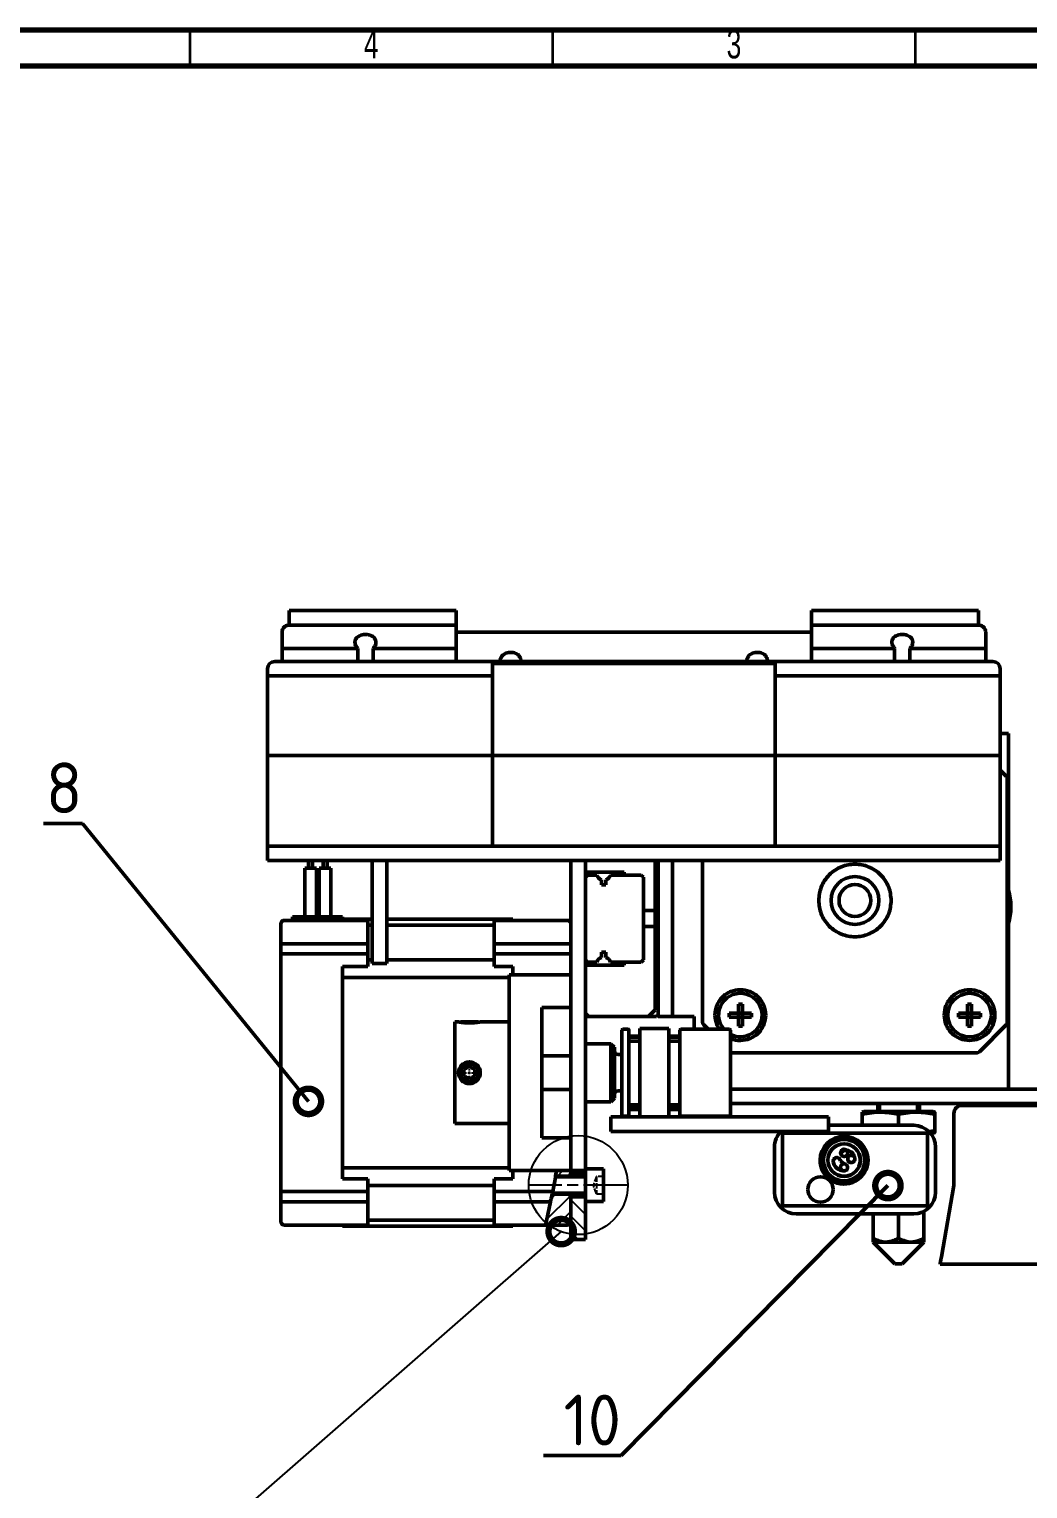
# Model space of a CAD drawing. Header units: millimetres. Extents: x -1615 to 4166, y 5 to 3174.
# Drawn here: x 3132.7 to 3270.4, y 1943 to 2144.2 of the extents above; entities that cross this region are included whole.
import ezdxf
from ezdxf import colors
from ezdxf.entities.mleader import LeaderData, LeaderLine
from ezdxf.math import Vec2, Vec3

# ---------------------------------------------------------------- set-up
doc = ezdxf.new("R2010")
doc.units = ezdxf.units.MM
doc.header["$LTSCALE"] = 0.25
for name, pattern in [('ACAD_ISO02W100', [15, 12, -3]), ('ACAD_ISO08W100', [36, 24, -3, 6, -3]), ('AM_ISO08W050', [18, 12, -1.5, 3, -1.5]), ('CENTER2', [1.125, 0.75, -0.125, 0.125, -0.125])]:
    doc.linetypes.add(name, pattern=pattern)
doc.layers.get('0').update_dxf_attribs({"lineweight": 50})
for name, color, linetype, lineweight in [('AM_7', 4, 'AM_ISO08W050', 25), ('duong tam', 2, 'ACAD_ISO08W100', 25), ('Hatch', 5, 'Continuous', 25), ('Net dam', 7, 'Continuous', 50), ('net manh', 3, 'Continuous', 25), ('netdut', 6, 'ACAD_ISO02W100', 25)]:
    doc.layers.add(name, color=color, linetype=linetype, lineweight=lineweight)
doc.styles.add('SLDTEXTSTYLE0', font='TXT', dxfattribs={"width": 0.686449})
doc.styles.add('tieng viet', font='')
doc.styles.get('tieng viet').set_extended_font_data('TCVN 7284')
pattern_1 = [(135, (5e-13, 40.0215), (-1.122532, -1.122532), [])]
pattern_2 = [(45, (5e-13, 40.0215), (-1.122532, 1.122532), [])]

# ---------------------------------------------------------------- blocks, each defined once
blk = doc.blocks.new('_DotSmall')
at = {"color": 0, "linetype": 'ByBlock', "const_width": 0.5}
blk.add_lwpolyline([(-0.0625, 0, 1), (0.0625, 0, 1)], format="xyb", close=True, dxfattribs=at)
blk = doc.blocks.new('*U1265')
at = {"layer": 'AM_7', "color": 0, "linetype": 'CENTER2', "transparency": 16777216}
for p, q in [((-1.62, 0), (-0.3, 0)), ((0, 0.3), (0, 1.62)), ((0.3, 0), (1.62, 0)), ((0, -1.62), (0, -0.3))]:
    blk.add_line(p, q, dxfattribs=at)
at = {"layer": 'AM_7', "color": 0, "linetype": 'Continuous', "transparency": 16777216}
for p, q in [((-0.15, 0), (0.15, 0)), ((0, -0.15), (0, 0.15))]:
    blk.add_line(p, q, dxfattribs=at)

msp = doc.modelspace()

# ---------------------------------------------------------------- hatches: boundary and pattern name
at = {"layer": 'Hatch'}
h = msp.add_hatch(dxfattribs=at)
h.set_pattern_fill('ANSI31', color=256, scale=0.5)
h.set_pattern_definition(pattern_2)
edge = h.paths.add_edge_path()
edge.add_line((3207.404, 1986.833), (3205.407, 1986.833))
edge.add_spline(control_points=[(3205.407, 1986.833), (3205.367, 1986.583), (3205.327, 1986.333), (3205.286, 1986.083)], knot_values=[0.7393798, 0.7393798, 0.7393798, 0.7393798, 1, 1, 1, 1], degree=3, periodic=0)
edge.add_line((3205.286, 1986.083), (3207.104, 1986.083))
edge.add_line((3207.104, 1986.083), (3207.404, 1986.383))
edge.add_line((3207.404, 1986.383), (3207.404, 1986.833))
h = msp.add_hatch(dxfattribs=at)
h.set_pattern_fill('ANSI31', color=256, scale=0.5, angle=90)
h.set_pattern_definition(pattern_1)
h.paths.add_polyline_path([(3209.404, 1986.833), (3207.404, 1986.833), (3207.404, 1986.433), (3209.404, 1986.433)])
h = msp.add_hatch(dxfattribs=at)
h.set_pattern_fill('ANSI31', color=256, scale=0.5)
h.set_pattern_definition(pattern_2)
edge = h.paths.add_edge_path()
edge.add_line((3207.404, 1983.233), (3207.404, 1983.283))
edge.add_line((3207.404, 1983.283), (3207.104, 1983.583))
edge.add_line((3207.104, 1983.583), (3204.818, 1983.583))
edge.add_spline(control_points=[(3204.905, 1983.962), (3204.853, 1983.732), (3204.748, 1983.273), (3204.634, 1982.807), (3204.582, 1982.593), (3204.571, 1982.547)], knot_values=[0, 0, 0, 0, 0.4403551, 0.880828, 1, 1, 1, 1], degree=3, periodic=0)
edge.add_line((3204.571, 1982.547), (3204.015, 1979.919))
edge.add_spline(control_points=[(3204.015, 1979.919), (3203.994, 1979.777), (3203.951, 1979.494), (3203.934, 1979.347), (3203.933, 1979.336), (3203.932, 1979.333)], knot_values=[0, 0, 0, 0, 0.4259612, 0.8519558, 1, 1, 1, 1], degree=3, periodic=0)
edge.add_line((3203.932, 1979.333), (3206.904, 1979.333))
edge.add_arc((3206.904, 1979.833), 0.5, 270, 360)
edge.add_line((3207.404, 1979.833), (3207.404, 1983.233))
h = msp.add_hatch(dxfattribs=at)
h.set_pattern_fill('ANSI31', color=256, scale=0.5, angle=90)
h.set_pattern_definition(pattern_1)
h.paths.add_polyline_path([(3209.404, 1983.233), (3207.404, 1983.233), (3207.404, 1977.333), (3209.404, 1977.333)])

# ---------------------------------------------------------------- linework, layer by layer
at = {"color": 7, "linetype": 'Continuous', "lineweight": 70}
for p, q in [((2544.415, 2144.131), (3365.415, 2144.131)), ((2549.415, 2139.131), (3360.415, 2139.131))]:
    msp.add_line(p, q, dxfattribs=at)
at = {"color": 7, "linetype": 'Continuous', "lineweight": 35}
for p, q in [((3154.915, 2139.131), (3154.915, 2144.131)), ((3204.915, 2139.131), (3204.915, 2144.131)), ((3254.915, 2139.131), (3254.915, 2144.131))]:
    msp.add_line(p, q, dxfattribs=at)
at = {"layer": 'duong tam'}
msp.add_line((3215.154, 1984.833), (3201.654, 1984.833), dxfattribs=at)
at = {"layer": 'Net dam'}
for p, q in [((3168.577, 2064.055), (3168.577, 2062.055)), ((3168.577, 2064.055), (3191.577, 2064.055)), ((3191.577, 2064.055), (3191.577, 2062.055)), ((3240.577, 2064.055), (3263.577, 2064.055)), ((3240.577, 2064.055), (3240.577, 2062.055)), ((3263.577, 2064.055), (3263.577, 2062.055)), ((3167.577, 2057.45), (3167.577, 2061.055)), ((3168.577, 2062.055), (3191.577, 2062.055)), ((3191.577, 2062.055), (3191.577, 2058.836)), ((3191.577, 2061.052), (3240.577, 2061.052)), ((3240.577, 2062.055), (3240.577, 2058.836)), ((3263.577, 2062.055), (3240.577, 2062.055)), ((3264.577, 2061.055), (3264.577, 2057.45)), ((3167.577, 2058.836), (3178.027, 2058.836)), ((3178.027, 2058.836), (3178.027, 2057.032)), ((3180.127, 2057.032), (3180.127, 2058.836)), ((3180.127, 2058.836), (3191.577, 2058.836)), ((3191.577, 2058.836), (3191.577, 2057.032)), ((3252.027, 2058.836), (3240.577, 2058.836)), ((3240.577, 2058.836), (3240.577, 2057.032)), ((3252.027, 2057.032), (3252.027, 2058.836)), ((3254.127, 2058.836), (3254.127, 2057.032)), ((3264.577, 2058.836), (3254.127, 2058.836)), ((3166.577, 2057.032), (3265.577, 2057.032)), ((3167.577, 2057.45), (3167.577, 2057.032)), ((3235.577, 2056.764), (3196.577, 2056.764)), ((3196.577, 2056.764), (3196.577, 2055.032)), ((3235.577, 2055.032), (3235.577, 2056.764)), ((3264.577, 2057.45), (3264.577, 2057.032)), ((3165.577, 2055.032), (3165.577, 2056.032)), ((3196.577, 2055.032), (3165.577, 2055.032)), ((3165.577, 2044.08), (3165.577, 2055.032)), ((3196.577, 2044.08), (3196.577, 2055.032)), ((3265.577, 2055.032), (3235.577, 2055.032)), ((3235.577, 2044.08), (3235.577, 2055.032)), ((3265.577, 2055.032), (3266.577, 2055.032)), ((3266.577, 2056.032), (3266.577, 2055.032)), ((3266.577, 2055.032), (3266.577, 2044.08)), ((3266.577, 2047.08), (3267.704, 2047.08)), ((3267.704, 2047.08), (3267.704, 2001.08)), ((3165.577, 2044.08), (3166.577, 2044.08)), ((3165.577, 2031.58), (3165.577, 2044.08)), ((3196.577, 2044.08), (3166.577, 2044.08)), ((3235.577, 2044.08), (3196.577, 2044.08)), ((3196.577, 2031.58), (3196.577, 2044.08)), ((3235.577, 2044.08), (3265.577, 2044.08)), ((3235.577, 2031.58), (3235.577, 2044.08)), ((3265.577, 2044.08), (3266.577, 2044.08)), ((3266.577, 2044.08), (3266.577, 2031.58)), ((3267.407, 2041.226), (3266.577, 2042.056)), ((3267.554, 2007.287), (3267.554, 2040.873)), ((3165.577, 2029.58), (3165.577, 2031.58)), ((3166.577, 2031.58), (3165.577, 2031.58)), ((3166.577, 2031.58), (3196.577, 2031.58)), ((3196.577, 2031.58), (3235.577, 2031.58)), ((3265.577, 2031.58), (3235.577, 2031.58)), ((3266.577, 2031.58), (3265.577, 2031.58)), ((3266.577, 2029.58), (3266.577, 2031.58)), ((3266.577, 2029.58), (3165.577, 2029.58)), ((3170.706, 2028.533), (3170.706, 2021.833)), ((3170.706, 2028.533), (3171.514, 2028.533)), ((3171.234, 2029.58), (3171.234, 2028.533)), ((3171.514, 2028.533), (3172.321, 2028.533)), ((3171.793, 2028.533), (3171.793, 2029.58)), ((3172.321, 2021.833), (3172.321, 2028.533)), ((3172.706, 2028.533), (3172.706, 2021.833)), ((3172.706, 2028.533), (3173.514, 2028.533)), ((3173.234, 2029.58), (3173.234, 2028.533)), ((3173.514, 2028.533), (3174.321, 2028.533)), ((3173.793, 2028.533), (3173.793, 2029.58)), ((3174.321, 2021.833), (3174.321, 2028.533)), ((3180.007, 2029.58), (3180.007, 2015.365)), ((3182.007, 2029.58), (3182.007, 2015.365)), ((3207.404, 1989.434), (3207.404, 2029.58)), ((3209.404, 1986.433), (3209.404, 2029.58)), ((3219.004, 2029.58), (3219.004, 2022.674)), ((3219.404, 2008.08), (3219.404, 2029.58)), ((3221.404, 2008.08), (3221.404, 2029.58)), ((3225.554, 2029.58), (3225.554, 2007.287)), ((3209.404, 2027.98), (3214.76, 2027.98)), ((3209.704, 2027.58), (3209.404, 2027.58)), ((3209.704, 2027.58), (3209.404, 2027.28)), ((3210.953, 2027.58), (3209.704, 2027.58)), ((3211.605, 2026.224), (3211.605, 2026.935)), ((3212.202, 2026.935), (3212.202, 2026.224)), ((3217.104, 2027.58), (3212.855, 2027.58)), ((3214.76, 2027.98), (3214.76, 2027.58)), ((3217.404, 2027.28), (3217.104, 2027.58)), ((3217.404, 2015.88), (3217.404, 2027.28)), ((3219.004, 2026.48), (3219.404, 2026.48)), ((3212.202, 2026.224), (3211.605, 2026.224)), ((3217.404, 2022.674), (3219.004, 2022.674)), ((3219.004, 2020.487), (3219.004, 2022.674)), ((3167.404, 2020.394), (3167.404, 2020.833)), ((3167.904, 2021.333), (3179.404, 2021.333)), ((3169.032, 2021.333), (3169.032, 2021.833)), ((3169.032, 2021.833), (3175.904, 2021.833)), ((3175.904, 2021.483), (3175.904, 2021.833)), ((3175.904, 2021.483), (3180.007, 2021.483)), ((3175.904, 2021.333), (3175.904, 2021.483)), ((3179.404, 2021.333), (3179.404, 2020.747)), ((3179.404, 2020.747), (3179.404, 2018.119)), ((3180.007, 2020.659), (3179.404, 2020.659)), ((3182.007, 2021.483), (3199.404, 2021.483)), ((3196.804, 2020.659), (3182.007, 2020.659)), ((3196.804, 2021.333), (3206.904, 2021.333)), ((3196.804, 2020.747), (3196.804, 2021.333)), ((3196.804, 2020.747), (3196.804, 2018.119)), ((3199.404, 2021.483), (3199.404, 2021.333)), ((3217.404, 2020.487), (3219.004, 2020.487)), ((3219.004, 2020.487), (3219.004, 2009.011)), ((3167.404, 2017.765), (3167.404, 2020.394)), ((3167.404, 2018.119), (3179.404, 2018.119)), ((3167.404, 2016.705), (3167.404, 2017.765)), ((3167.404, 2016.705), (3167.904, 2016.705)), ((3167.404, 1983.962), (3167.404, 2016.705)), ((3179.404, 2016.705), (3167.904, 2016.705)), ((3179.404, 2018.119), (3179.404, 2016.705)), ((3179.404, 2016.705), (3179.404, 2014.974)), ((3196.804, 2018.119), (3207.404, 2018.119)), ((3196.804, 2016.705), (3196.804, 2018.119)), ((3196.804, 2016.705), (3196.804, 2014.974)), ((3206.904, 2016.705), (3196.804, 2016.705)), ((3206.904, 2016.705), (3207.404, 2016.705)), ((3211.605, 2016.937), (3212.202, 2016.937)), ((3211.605, 2016.225), (3211.605, 2016.937)), ((3212.202, 2016.937), (3212.202, 2016.225)), ((3219.004, 2016.68), (3219.404, 2016.68)), ((3179.404, 2014.974), (3175.904, 2014.974)), ((3175.904, 2014.974), (3175.904, 2014.55)), ((3175.904, 2013.465), (3175.904, 2014.55)), ((3179.404, 2015.896), (3180.007, 2015.896)), ((3182.007, 2015.365), (3180.007, 2015.365)), ((3182.007, 2015.896), (3196.804, 2015.896)), ((3196.804, 2014.974), (3199.404, 2014.974)), ((3199.404, 2014.974), (3199.404, 2014.55)), ((3199.404, 2014.55), (3199.404, 2013.833)), ((3209.404, 2015.88), (3209.704, 2015.58)), ((3209.404, 2015.58), (3209.704, 2015.58)), ((3214.76, 2015.18), (3209.404, 2015.18)), ((3210.953, 2015.58), (3209.704, 2015.58)), ((3217.104, 2015.58), (3212.855, 2015.58)), ((3214.76, 2015.18), (3214.76, 2015.58)), ((3217.104, 2015.58), (3217.404, 2015.88)), ((3175.904, 2013.465), (3175.904, 1987.202)), ((3198.904, 2013.465), (3175.904, 2013.465)), ((3198.904, 2013.833), (3198.904, 1986.833)), ((3207.404, 2013.833), (3198.904, 2013.833)), ((3203.404, 2009.333), (3203.404, 2004.39)), ((3203.404, 2009.333), (3207.404, 2009.333)), ((3209.404, 2008.48), (3209.804, 2008.08)), ((3219.004, 2009.011), (3218.073, 2008.08)), ((3230.479, 2008.555), (3229.236, 2008.555)), ((3229.236, 2008.555), (3229.236, 2008.005)), ((3230.479, 2009.798), (3230.479, 2008.555)), ((3231.029, 2009.798), (3230.479, 2009.798)), ((3230.479, 2008.005), (3230.479, 2008.555)), ((3230.479, 2008.555), (3231.029, 2008.555)), ((3231.029, 2009.798), (3231.029, 2008.783)), ((3231.029, 2008.783), (3231.029, 2008.555)), ((3232.271, 2008.555), (3231.029, 2008.555)), ((3231.029, 2008.555), (3231.029, 2008.005)), ((3232.271, 2008.005), (3232.271, 2008.555)), ((3262.079, 2008.555), (3260.836, 2008.555)), ((3260.836, 2008.555), (3260.836, 2008.005)), ((3261.943, 2008.555), (3262.079, 2008.69)), ((3262.079, 2009.798), (3262.079, 2008.555)), ((3262.629, 2009.798), (3262.079, 2009.798)), ((3262.079, 2008.005), (3262.079, 2008.555)), ((3262.079, 2008.555), (3262.629, 2008.555)), ((3262.629, 2009.798), (3262.629, 2008.783)), ((3262.629, 2008.783), (3262.629, 2008.555)), ((3263.871, 2008.555), (3262.629, 2008.555)), ((3262.629, 2008.555), (3262.629, 2008.005)), ((3263.871, 2008.005), (3263.871, 2008.555)), ((3191.404, 2007.333), (3191.404, 1993.333)), ((3191.904, 2007.333), (3191.404, 2007.333)), ((3192.21, 2007.333), (3194.597, 2007.333)), ((3198.904, 2007.333), (3194.904, 2007.333)), ((3209.404, 2008.28), (3209.604, 2008.08)), ((3209.804, 2008.08), (3209.604, 2008.08)), ((3218.073, 2008.08), (3209.804, 2008.08)), ((3216.904, 2006.425), (3220.904, 2006.425)), ((3216.904, 1994.241), (3216.904, 2006.425)), ((3219.204, 2008.08), (3218.073, 2008.08)), ((3219.204, 2008.08), (3219.304, 2008.18)), ((3219.304, 2008.18), (3219.404, 2008.28)), ((3221.404, 2008.08), (3219.404, 2008.08)), ((3220.904, 1994.241), (3220.904, 2006.425)), ((3224.404, 2008.08), (3221.404, 2008.08)), ((3224.404, 2006.333), (3224.404, 2008.08)), ((3225.7, 2006.934), (3226.3, 2006.333)), ((3230.479, 2008.005), (3229.236, 2008.005)), ((3230.479, 2008.005), (3230.479, 2007.777)), ((3231.029, 2008.005), (3230.479, 2008.005)), ((3230.479, 2006.762), (3230.479, 2007.777)), ((3230.479, 2006.762), (3231.029, 2006.762)), ((3231.029, 2008.005), (3231.029, 2006.762)), ((3232.271, 2008.005), (3231.029, 2008.005)), ((3262.079, 2008.005), (3260.836, 2008.005)), ((3262.079, 2008.005), (3262.079, 2007.777)), ((3262.629, 2008.005), (3262.079, 2008.005)), ((3262.079, 2006.762), (3262.079, 2007.777)), ((3262.079, 2006.762), (3262.629, 2006.762)), ((3262.629, 2008.005), (3262.629, 2006.762)), ((3263.871, 2008.005), (3262.629, 2008.005)), ((3263.7, 2003.226), (3267.407, 2006.934)), ((3203.404, 2002.659), (3203.404, 2004.39)), ((3212.904, 2004.333), (3209.404, 2004.333)), ((3213.404, 2003.833), (3212.904, 2004.333)), ((3212.904, 2000.333), (3212.904, 2004.333)), ((3214.404, 1994.483), (3214.404, 2006.183)), ((3215.254, 2006.333), (3214.554, 2006.333)), ((3215.404, 2006.183), (3215.404, 1994.483)), ((3216.904, 2005.387), (3215.404, 2005.387)), ((3216.904, 2005.382), (3215.404, 2005.382)), ((3216.904, 2005.365), (3215.404, 2005.365)), ((3215.404, 2005.363), (3216.904, 2005.363)), ((3215.404, 2005.253), (3216.904, 2005.253)), ((3216.904, 2004.699), (3215.404, 2004.699)), ((3215.404, 2004.677), (3216.904, 2004.677)), ((3222.404, 2005.387), (3220.904, 2005.387)), ((3222.404, 2005.382), (3220.904, 2005.382)), ((3222.404, 2005.365), (3220.904, 2005.365)), ((3220.904, 2005.363), (3222.404, 2005.363)), ((3220.904, 2005.253), (3222.404, 2005.253)), ((3222.404, 2004.699), (3220.904, 2004.699)), ((3220.904, 2004.677), (3222.404, 2004.677)), ((3222.404, 1998.03), (3222.404, 2006.183)), ((3229.254, 2006.333), (3222.554, 2006.333)), ((3229.404, 2006.183), (3229.404, 1998.03)), ((3203.404, 2002.659), (3203.404, 1998.007)), ((3203.404, 2002.659), (3207.404, 2002.659)), ((3213.404, 2003.833), (3213.404, 2000.333)), ((3214.404, 2002.833), (3213.904, 2002.833)), ((3229.404, 2003.23), (3229.407, 2003.226)), ((3229.761, 2003.08), (3263.346, 2003.08)), ((3194.392, 2001.307), (3194.421, 2001.335)), ((3212.904, 1996.333), (3212.904, 2000.333)), ((3213.404, 2000.333), (3213.404, 1996.833)), ((3267.704, 2001.08), (3267.704, 1998.08)), ((3192.415, 1999.359), (3192.387, 1999.331)), ((3203.404, 1996.276), (3203.404, 1998.007)), ((3203.404, 1998.007), (3207.404, 1998.007)), ((3209.404, 1996.333), (3212.904, 1996.333)), ((3212.904, 1996.333), (3213.404, 1996.833)), ((3213.904, 1997.833), (3214.404, 1997.833)), ((3222.404, 1994.483), (3222.404, 1998.03)), ((3229.404, 1998.08), (3289.404, 1998.08)), ((3229.404, 1998.03), (3229.404, 1994.483)), ((3203.404, 1996.276), (3203.404, 1991.333)), ((3214.554, 1994.333), (3215.254, 1994.333)), ((3215.404, 1995.906), (3216.904, 1995.906)), ((3215.404, 1995.383), (3216.904, 1995.383)), ((3215.404, 1995.286), (3216.904, 1995.286)), ((3215.404, 1995.284), (3216.904, 1995.284)), ((3215.404, 1995.281), (3216.904, 1995.281)), ((3215.404, 1995.28), (3216.904, 1995.28)), ((3220.904, 1995.906), (3222.404, 1995.906)), ((3220.904, 1995.383), (3222.404, 1995.383)), ((3220.904, 1995.286), (3222.404, 1995.286)), ((3220.904, 1995.284), (3222.404, 1995.284)), ((3220.904, 1995.281), (3222.404, 1995.281)), ((3220.904, 1995.28), (3222.404, 1995.28)), ((3222.554, 1994.333), (3229.254, 1994.333)), ((3229.404, 1996.08), (3289.404, 1996.08)), ((3247.831, 1994.98), (3247.554, 1994.889)), ((3247.554, 1994.636), (3247.554, 1993.08)), ((3247.831, 1994.98), (3252.554, 1994.98)), ((3249.954, 1996.08), (3249.954, 1994.98)), ((3252.554, 1994.98), (3257.276, 1994.98)), ((3252.554, 1993.08), (3252.554, 1994.636)), ((3255.154, 1996.08), (3255.154, 1994.98)), ((3257.554, 1994.889), (3257.276, 1994.98)), ((3257.554, 1992.324), (3257.554, 1994.636)), ((3260.198, 1994.721), (3260.197, 1994.721)), ((3260.197, 1994.721), (3260.197, 1984.773)), ((3260.198, 1984.773), (3260.198, 1994.721)), ((3261.307, 1995.831), (3261.308, 1995.831)), ((3261.308, 1995.831), (3273.198, 1995.831)), ((3198.904, 1993.333), (3191.404, 1993.333)), ((3212.904, 1992.241), (3212.904, 1994.241)), ((3212.904, 1994.241), (3214.904, 1994.241)), ((3216.904, 1994.241), (3214.904, 1994.241)), ((3216.904, 1994.241), (3220.904, 1994.241)), ((3240.904, 1994.241), (3220.904, 1994.241)), ((3240.904, 1994.241), (3242.904, 1994.241)), ((3242.904, 1994.241), (3242.904, 1992.241)), ((3254.654, 1993.08), (3242.904, 1993.08)), ((3257.554, 1992.324), (3256.707, 1992.237)), ((3203.404, 1991.333), (3207.404, 1991.333)), ((3214.904, 1992.241), (3212.904, 1992.241)), ((3240.904, 1992.241), (3214.904, 1992.241)), ((3236.554, 1991.98), (3236.554, 1981.98)), ((3256.554, 1991.98), (3236.554, 1991.98)), ((3236.554, 1982.18), (3236.554, 1991.78)), ((3236.754, 1991.98), (3256.354, 1991.98)), ((3242.904, 1992.241), (3240.904, 1992.241)), ((3256.554, 1991.98), (3256.554, 1981.98)), ((3256.554, 1991.78), (3256.554, 1982.18)), ((3256.975, 1991.98), (3257.276, 1991.98)), ((3257.276, 1991.98), (3257.554, 1992.071)), ((3207.404, 1989.434), (3207.404, 1986.833)), ((3235.454, 1983.88), (3235.454, 1990.08)), ((3241.754, 1988.28), (3242.054, 1988.28)), ((3248.054, 1988.28), (3248.354, 1988.28)), ((3257.654, 1990.08), (3257.654, 1983.88)), ((3175.904, 1986.116), (3175.904, 1987.202)), ((3175.904, 1987.202), (3198.904, 1987.202)), ((3207.404, 1986.833), (3198.904, 1986.833)), ((3199.404, 1986.833), (3199.404, 1986.116)), ((3207.404, 1986.383), (3207.104, 1986.083)), ((3207.404, 1986.833), (3207.404, 1986.383)), ((3207.404, 1986.833), (3207.404, 1986.433)), ((3207.404, 1986.833), (3209.404, 1986.833)), ((3207.404, 1986.433), (3209.404, 1986.433)), ((3207.404, 1986.383), (3207.404, 1986.083)), ((3209.404, 1984.833), (3209.404, 1987.333)), ((3209.404, 1987.083), (3211.904, 1987.083)), ((3209.404, 1983.233), (3209.404, 1986.433)), ((3211.904, 1987.083), (3211.904, 1982.583)), ((3245.044, 1987.774), (3244.555, 1988.201)), ((3175.904, 1986.116), (3175.904, 1985.692)), ((3179.404, 1985.692), (3175.904, 1985.692)), ((3179.404, 1985.692), (3179.404, 1983.962)), ((3196.804, 1984.77), (3179.404, 1984.77)), ((3196.804, 1985.692), (3196.804, 1983.962)), ((3196.804, 1985.692), (3199.404, 1985.692)), ((3199.404, 1986.116), (3199.404, 1985.692)), ((3207.104, 1986.083), (3205.277, 1986.083)), ((3207.104, 1986.083), (3209.404, 1986.083)), ((3209.404, 1982.333), (3209.404, 1984.833)), ((3243.292, 1985.489), (3242.71, 1985.956)), ((3258.465, 1974.95), (3260.197, 1984.773)), ((3258.466, 1974.95), (3260.198, 1984.773)), ((3260.198, 1984.773), (3260.197, 1984.773)), ((3167.404, 1983.962), (3167.904, 1983.962)), ((3167.404, 1982.901), (3167.404, 1983.962)), ((3167.404, 1980.272), (3167.404, 1982.901)), ((3179.404, 1982.547), (3167.404, 1982.547)), ((3167.904, 1983.962), (3179.404, 1983.962)), ((3179.404, 1983.962), (3179.404, 1982.547)), ((3179.404, 1979.919), (3179.404, 1982.547)), ((3196.804, 1983.962), (3204.905, 1983.962)), ((3196.804, 1982.547), (3196.804, 1983.962)), ((3204.571, 1982.547), (3196.804, 1982.547)), ((3196.804, 1979.919), (3196.804, 1982.547)), ((3204.571, 1982.547), (3204.015, 1979.919)), ((3204.819, 1983.583), (3207.104, 1983.583)), ((3207.104, 1983.583), (3207.404, 1983.283)), ((3207.104, 1983.583), (3209.404, 1983.583)), ((3207.404, 1983.583), (3207.404, 1983.283)), ((3207.404, 1983.283), (3207.404, 1979.833)), ((3207.404, 1983.233), (3209.404, 1983.233)), ((3207.404, 1983.233), (3207.404, 1977.333)), ((3209.404, 1983.233), (3209.404, 1977.333)), ((3211.904, 1982.583), (3209.404, 1982.583)), ((3167.404, 1979.833), (3167.404, 1980.272)), ((3236.554, 1981.98), (3256.554, 1981.98)), ((3236.754, 1981.98), (3256.354, 1981.98)), ((3254.654, 1980.88), (3238.454, 1980.88)), ((3249.054, 1977.521), (3249.054, 1980.88)), ((3252.554, 1977.521), (3252.554, 1980.88)), ((3256.054, 1977.521), (3256.054, 1981.227)), ((3179.404, 1979.333), (3167.904, 1979.333)), ((3175.904, 1979.183), (3175.904, 1979.333)), ((3199.404, 1979.183), (3175.904, 1979.183)), ((3179.404, 1980.007), (3196.804, 1980.007)), ((3179.404, 1979.919), (3179.404, 1979.333)), ((3196.804, 1979.333), (3196.804, 1979.919)), ((3203.932, 1979.333), (3196.804, 1979.333)), ((3199.404, 1979.333), (3199.404, 1979.183)), ((3206.904, 1979.333), (3203.932, 1979.333)), ((3209.404, 1977.333), (3207.404, 1977.333)), ((3249.054, 1977.521), (3249.054, 1977.468)), ((3249.054, 1976.98), (3252.054, 1973.98)), ((3249.054, 1976.98), (3249.482, 1976.98)), ((3249.482, 1976.98), (3250.804, 1976.98)), ((3250.804, 1976.98), (3254.304, 1976.98)), ((3253.054, 1973.98), (3256.054, 1976.98)), ((3254.304, 1976.98), (3256.054, 1976.98)), ((3252.054, 1973.98), (3252.554, 1973.98)), ((3252.554, 1973.98), (3253.054, 1973.98)), ((3258.29, 1973.95), (3258.288, 1973.95)), ((3258.29, 1973.95), (3260.198, 1973.95)), ((3273.986, 1973.95), (3260.198, 1973.95))]:
    msp.add_line(p, q, dxfattribs=at)
for centre, radius in [((3246.554, 2024.08), 3.3), ((3262.354, 2008.28), 3), ((3193.404, 2000.333), 1.5), ((3245.054, 1988.28), 2.85), ((3245.054, 1988.28), 2.25), ((3245.054, 1988.28), 2.225)]:
    msp.add_circle(centre, radius, dxfattribs=at)
for centre, radius, start, end in [((3166.577, 2056.032), 1, 90, 180), ((3265.577, 2056.032), 1, 0, 90), ((3267.054, 2040.873), 0.5, 22.5, 45), ((3267.054, 2040.873), 0.5, 0, 22.5), ((3211.904, 2027.889), 1, 198.00797, 252.65947), ((3211.904, 2027.889), 1, 287.34053, 341.99203), ((3246.554, 2024.08), 2.2, 0, 180), ((3260.054, 2023.202), 8, 342.98927, 17.01073), ((3246.554, 2024.08), 2.2, 180, 0), ((3167.904, 2020.833), 0.5, 90, 180), ((3206.904, 2020.833), 0.5, 0, 90), ((3211.904, 2015.271), 1, 107.34053, 161.99203), ((3211.904, 2015.271), 1, 18.00797, 72.65947), ((3230.754, 2008.28), 3, 0, 220.46373), ((3226.054, 2007.287), 0.5, 180, 225), ((3230.754, 2008.28), 3, 243.25632, 0), ((3267.054, 2007.287), 0.5, 315, 0), ((3214.554, 2006.183), 0.15, 90, 180), ((3215.254, 2006.183), 0.15, 360, 90), ((3222.554, 2006.183), 0.15, 90, 180), ((3229.254, 2006.183), 0.15, 360, 90), ((3213.904, 2003.333), 0.5, 180, 270), ((3229.761, 2003.58), 0.5, 225, 247.5), ((3229.761, 2003.58), 0.5, 247.5, 270), ((3263.346, 2003.58), 0.5, 270, 292.5), ((3263.346, 2003.58), 0.5, 292.5, 315), ((3193.404, 2000.333), 1.194, 90, 270), ((3193.404, 2000.333), 1.194, 270, 90), ((3213.904, 1997.333), 0.5, 90, 180), ((3214.554, 1994.483), 0.15, 180, 270), ((3215.254, 1994.483), 0.15, 270, 0), ((3222.554, 1994.483), 0.15, 180, 270), ((3229.254, 1994.483), 0.15, 270, 0), ((3261.307, 1994.721), 1.11, 90, 180.00361), ((3261.308, 1994.721), 1.11, 90, 180), ((3254.654, 1990.08), 3, 0, 90), ((3238.454, 1990.08), 3, 133.91522, 180), ((3236.754, 1991.78), 0.2, 90, 180), ((3245.054, 1988.28), 3.3, 360, 180), ((3245.054, 1988.28), 3, 0, 180), ((3256.354, 1991.78), 0.2, 0, 90), ((3245.054, 1988.28), 3.3, 180, 224.76049), ((3245.054, 1988.28), 3, 180, 0), ((3245.054, 1988.28), 3.3, 237.74758, 360), ((3244.062, 1988.125), 0.498, 5.97029, 189.43084), ((3246.054, 1988.437), 0.5, 180.0233, 6.10165), ((3241.804, 1984.23), 1.75, 0, 180), ((3241.804, 1984.23), 1.75, 180, 0), ((3238.454, 1983.88), 3, 180, 270), ((3254.654, 1983.88), 3, 270, 0), ((3236.754, 1982.18), 0.2, 180, 270), ((3256.354, 1982.18), 0.2, 270, 0), ((3167.904, 1979.833), 0.5, 180, 270), ((3206.904, 1979.833), 0.5, 270, 0)]:
    msp.add_arc(centre, radius, start, end, dxfattribs=at)
for centre, start_param, end_param in [((3258.465, 1974.95), 1.5708071, 3.1416034), ((3258.466, 1974.95), 3.1416034, 4.7123997)]:
    msp.add_ellipse(centre, major_axis=(0.176, 1), ratio=0.0000611, start_param=start_param, end_param=end_param, dxfattribs=at)
for points, knots in [([(3168.577, 2062.055), (3168.467, 2062.044), (3168.247, 2062.023), (3167.952, 2061.857), (3167.725, 2061.613), (3167.603, 2061.333), (3167.578, 2061.14), (3167.577, 2061.058), (3167.577, 2061.055)], [0, 0, 0, 0, 0.2077249, 0.4153689, 0.6253244, 0.8404164, 0.99405, 1, 1, 1, 1]), ([(3180.127, 2058.836), (3180.247, 2058.982), (3180.484, 2059.269), (3180.564, 2059.758), (3180.427, 2060.182), (3180.097, 2060.492), (3179.698, 2060.676), (3179.25, 2060.76), (3178.804, 2060.747), (3178.409, 2060.656), (3178.068, 2060.492), (3177.794, 2060.248), (3177.623, 2059.91), (3177.616, 2059.481), (3177.779, 2059.1), (3177.973, 2058.894), (3178.027, 2058.836)], [0, 0, 0, 0, 0.0934144, 0.1853197, 0.2874821, 0.3592859, 0.4197792, 0.4805523, 0.5344587, 0.5861271, 0.6407128, 0.702454, 0.7752485, 0.8620082, 0.9614497, 1, 1, 1, 1]), ([(3252.027, 2058.836), (3251.908, 2058.982), (3251.671, 2059.269), (3251.591, 2059.758), (3251.728, 2060.182), (3252.058, 2060.492), (3252.457, 2060.676), (3252.905, 2060.76), (3253.35, 2060.747), (3253.746, 2060.656), (3254.087, 2060.492), (3254.361, 2060.248), (3254.532, 2059.91), (3254.539, 2059.481), (3254.376, 2059.1), (3254.182, 2058.894), (3254.127, 2058.836)], [0, 0, 0, 0, 0.0934144, 0.1853197, 0.2874822, 0.3592861, 0.419779, 0.4805526, 0.5344587, 0.586127, 0.6407128, 0.7024539, 0.7752486, 0.8620083, 0.9614498, 1, 1, 1, 1]), ([(3263.577, 2062.055), (3263.688, 2062.044), (3263.908, 2062.023), (3264.203, 2061.857), (3264.43, 2061.613), (3264.552, 2061.333), (3264.577, 2061.14), (3264.577, 2061.058), (3264.577, 2061.055)], [0, 0, 0, 0, 0.2077252, 0.4153674, 0.6253233, 0.8404165, 0.99405, 1, 1, 1, 1]), ([(3200.527, 2057.032), (3200.509, 2057.2), (3200.475, 2057.515), (3200.205, 2057.892), (3199.843, 2058.138), (3199.436, 2058.271), (3199.016, 2058.303), (3198.616, 2058.244), (3198.263, 2058.108), (3197.929, 2057.868), (3197.676, 2057.503), (3197.644, 2057.191), (3197.627, 2057.032)], [0, 0, 0, 0, 0.1377537, 0.2581406, 0.3533125, 0.4332274, 0.5134397, 0.5866969, 0.6610242, 0.7444132, 0.8691984, 1, 1, 1, 1]), ([(3234.527, 2057.032), (3234.509, 2057.2), (3234.475, 2057.515), (3234.205, 2057.892), (3233.843, 2058.138), (3233.436, 2058.271), (3233.016, 2058.303), (3232.616, 2058.244), (3232.263, 2058.108), (3231.929, 2057.868), (3231.676, 2057.503), (3231.644, 2057.191), (3231.627, 2057.032)], [0, 0, 0, 0, 0.1377538, 0.2581405, 0.3533125, 0.4332276, 0.5134397, 0.5866967, 0.6610241, 0.7444133, 0.8691984, 1, 1, 1, 1]), ([(3241.554, 2024.08), (3241.62, 2024.709), (3241.723, 2025.676), (3242.347, 2026.841), (3242.992, 2027.641), (3243.793, 2028.29), (3244.957, 2028.894), (3246.554, 2029.201), (3248.15, 2028.894), (3249.314, 2028.29), (3250.115, 2027.641), (3250.761, 2026.841), (3251.384, 2025.676), (3251.487, 2024.709), (3251.554, 2024.08)], [0, 0, 0, 0, 0.1197283, 0.1841803, 0.25, 0.3158197, 0.3802717, 0.5, 0.6197283, 0.6841805, 0.75, 0.8158197, 0.8802717, 1, 1, 1, 1]), ([(3251.554, 2024.08), (3251.487, 2023.451), (3251.384, 2022.484), (3250.761, 2021.319), (3250.115, 2020.519), (3249.314, 2019.87), (3248.15, 2019.266), (3246.554, 2018.959), (3244.957, 2019.266), (3243.793, 2019.87), (3242.992, 2020.519), (3242.347, 2021.319), (3241.723, 2022.484), (3241.62, 2023.451), (3241.554, 2024.08)], [0, 0, 0, 0, 0.1197284, 0.1841804, 0.25, 0.3158196, 0.3802717, 0.5, 0.6197283, 0.6841802, 0.75, 0.8158196, 0.8802716, 1, 1, 1, 1]), ([(3227.254, 2008.28), (3227.301, 2008.72), (3227.373, 2009.4), (3227.809, 2010.216), (3228.261, 2010.772), (3228.818, 2011.227), (3229.634, 2011.649), (3230.754, 2011.865), (3231.873, 2011.649), (3232.689, 2011.227), (3233.246, 2010.772), (3233.698, 2010.216), (3234.134, 2009.4), (3234.207, 2008.72), (3234.254, 2008.28)], [0, 0, 0, 0, 0.11972151, 0.18483635, 0.24999997, 0.31511484, 0.38027849, 0.50000003, 0.6197214, 0.68483624, 0.75, 0.81511476, 0.88027849, 1, 1, 1, 1]), ([(3258.854, 2008.28), (3258.901, 2008.72), (3258.973, 2009.4), (3259.409, 2010.216), (3259.861, 2010.772), (3260.418, 2011.227), (3261.234, 2011.649), (3262.354, 2011.865), (3263.473, 2011.649), (3264.289, 2011.227), (3264.846, 2010.772), (3265.298, 2010.216), (3265.734, 2009.4), (3265.807, 2008.72), (3265.854, 2008.28)], [0, 0, 0, 0, 0.1197215, 0.1848363, 0.2499999, 0.3151148, 0.3802784, 0.5, 0.6197215, 0.6848363, 0.75, 0.8151147, 0.8802785, 1, 1, 1, 1]), ([(3194.904, 2007.333), (3194.897, 2007.332), (3194.885, 2007.33), (3194.786, 2007.313), (3194.638, 2007.29), (3194.379, 2007.254), (3193.965, 2007.212), (3193.401, 2007.192), (3192.838, 2007.212), (3192.426, 2007.254), (3192.168, 2007.29), (3192.02, 2007.313), (3191.922, 2007.33), (3191.91, 2007.332), (3191.904, 2007.333)], [0, 0, 0, 0, 0.0627378, 0.1253138, 0.1881152, 0.2509198, 0.3757514, 0.500507, 0.6251923, 0.7497622, 0.8123208, 0.8748027, 0.9375667, 1, 1, 1, 1]), ([(3191.904, 2007.333), (3191.916, 2007.331), (3191.941, 2007.326), (3192.09, 2007.303), (3192.163, 2007.291)], [0, 0, 0, 0, 0.5128782, 1, 1, 1, 1]), ([(3227.848, 2006.333), (3227.841, 2006.341), (3227.683, 2006.533), (3227.387, 2007.172), (3227.306, 2007.844), (3227.254, 2008.28)], [0, 0, 0, 0, 0.0155064, 0.362496, 1, 1, 1, 1]), ([(3234.254, 2008.28), (3234.207, 2007.84), (3234.134, 2007.16), (3233.698, 2006.345), (3233.246, 2005.788), (3232.689, 2005.334), (3231.872, 2004.909), (3230.762, 2004.712), (3229.832, 2004.833), (3229.424, 2005.047), (3229.404, 2005.058)], [0, 0, 0, 0, 0.19122963, 0.29523667, 0.39932187, 0.50332901, 0.60741445, 0.79864396, 0.98987375, 1, 1, 1, 1]), ([(3265.854, 2008.28), (3265.807, 2007.84), (3265.734, 2007.16), (3265.298, 2006.345), (3264.846, 2005.788), (3264.289, 2005.333), (3263.473, 2004.911), (3262.354, 2004.695), (3261.234, 2004.911), (3260.418, 2005.333), (3259.861, 2005.788), (3259.409, 2006.344), (3258.973, 2007.16), (3258.901, 2007.84), (3258.854, 2008.28)], [0, 0, 0, 0, 0.11972142, 0.18483627, 0.24999998, 0.31511481, 0.38027852, 0.50000007, 0.61972162, 0.68483617, 0.75000007, 0.81511485, 0.88027852, 1, 1, 1, 1]), ([(3193.404, 2001.199), (3193.279, 2001.127), (3193.029, 2000.983), (3192.779, 2000.838), (3192.654, 2000.766)], [0, 0, 0, 0, 0.4989798, 1, 1, 1, 1]), ([(3192.654, 1999.9), (3192.654, 2000.044), (3192.654, 2000.333), (3192.654, 2000.622), (3192.654, 2000.766)], [0, 0, 0, 0, 0.5001153, 1, 1, 1, 1]), ([(3194.154, 2000.766), (3194.029, 2000.838), (3193.779, 2000.982), (3193.529, 2001.127), (3193.404, 2001.199)], [0, 0, 0, 0, 0.4989808, 1, 1, 1, 1]), ([(3194.154, 1999.9), (3194.154, 2000.044), (3194.154, 2000.333), (3194.154, 2000.622), (3194.154, 2000.766)], [0, 0, 0, 0, 0.5001153, 1, 1, 1, 1]), ([(3192.654, 1999.9), (3192.778, 1999.828), (3193.028, 1999.684), (3193.278, 1999.539), (3193.404, 1999.467)], [0, 0, 0, 0, 0.4989801, 1, 1, 1, 1]), ([(3193.404, 1999.467), (3193.528, 1999.539), (3193.778, 1999.683), (3194.028, 1999.828), (3194.154, 1999.9)], [0, 0, 0, 0, 0.4989806, 1, 1, 1, 1]), ([(3252.554, 1994.636), (3251.732, 1994.761), (3250.066, 1995.016), (3248.399, 1994.764), (3247.554, 1994.636)], [0, 0, 0, 0, 0.4928881, 1, 1, 1, 1]), ([(3247.554, 1994.636), (3247.554, 1994.644), (3247.554, 1994.799), (3247.554, 1994.844), (3247.554, 1994.886)], [0, 0, 0, 0, 0.0542058, 1, 1, 1, 1]), ([(3257.554, 1994.636), (3256.732, 1994.761), (3255.066, 1995.016), (3253.399, 1994.764), (3252.554, 1994.636)], [0, 0, 0, 0, 0.4928876, 1, 1, 1, 1]), ([(3257.554, 1994.886), (3257.554, 1994.887), (3257.554, 1994.967), (3257.554, 1994.801), (3257.554, 1994.636)], [0, 0, 0, 0, 0.0129847, 1, 1, 1, 1]), ([(3257.554, 1992.074), (3257.554, 1992.073), (3257.554, 1991.993), (3257.554, 1992.159), (3257.554, 1992.324)], [0, 0, 0, 0, 0.0129847, 1, 1, 1, 1]), ([(3245.56, 1989.286), (3245.552, 1989.342), (3245.537, 1989.453), (3245.447, 1989.599), (3245.317, 1989.71), (3245.158, 1989.773), (3244.989, 1989.779), (3244.829, 1989.73), (3244.695, 1989.63), (3244.603, 1989.49), (3244.573, 1989.364), (3244.57, 1989.236), (3244.597, 1989.108), (3244.684, 1988.961), (3244.815, 1988.85), (3244.973, 1988.788), (3245.142, 1988.781), (3245.303, 1988.83), (3245.437, 1988.931), (3245.528, 1989.07), (3245.56, 1989.196), (3245.56, 1989.269), (3245.56, 1989.286)], [0, 0, 0, 0, 0.053686, 0.1073723, 0.1610586, 0.214745, 0.2684313, 0.322117, 0.3758037, 0.4294898, 0.4831759, 0.4999999, 0.5536861, 0.6073724, 0.6610587, 0.7147452, 0.7684315, 0.8221172, 0.8758039, 0.9294899, 0.9831761, 1, 1, 1, 1]), ([(3246.551, 1988.49), (3246.52, 1988.632), (3246.451, 1988.941), (3246.068, 1989.476), (3245.359, 1989.732), (3244.748, 1989.446), (3244.67, 1989.189), (3244.63, 1989.058)], [0, 0, 0, 0, 0.2048656, 0.4425286, 0.709565, 0.8518825, 1, 1, 1, 1]), ([(3245.554, 1988.437), (3245.559, 1988.493), (3245.569, 1988.605), (3245.655, 1988.754), (3245.781, 1988.868), (3245.939, 1988.933), (3246.108, 1988.942), (3246.257, 1988.904), (3246.33, 1988.846), (3246.359, 1988.823)], [0, 0, 0, 0, 0.1501012, 0.3002157, 0.4500503, 0.5998433, 0.7499571, 0.9006038, 1, 1, 1, 1]), ([(3204.905, 1983.962), (3205.024, 1984.6), (3205.203, 1985.555), (3205.356, 1986.515), (3205.407, 1986.833)], [0, 0, 0, 0, 0.6684117, 1, 1, 1, 1]), ([(3243.566, 1988.056), (3243.62, 1987.86), (3243.74, 1987.432), (3244.292, 1986.899), (3244.797, 1986.826), (3245.069, 1986.786)], [0, 0, 0, 0, 0.2788003, 0.6121384, 1, 1, 1, 1]), ([(3244.555, 1987.274), (3244.562, 1987.218), (3244.577, 1987.107), (3244.668, 1986.961), (3244.797, 1986.85), (3244.956, 1986.788), (3245.125, 1986.781), (3245.286, 1986.83), (3245.419, 1986.93), (3245.511, 1987.07), (3245.54, 1987.188), (3245.543, 1987.256), (3245.543, 1987.271), (3245.543, 1987.28), (3245.541, 1987.339), (3245.518, 1987.453), (3245.43, 1987.599), (3245.3, 1987.71), (3245.141, 1987.772), (3244.972, 1987.779), (3244.812, 1987.73), (3244.678, 1987.63), (3244.586, 1987.49), (3244.554, 1987.364), (3244.555, 1987.291), (3244.555, 1987.274)], [0, 0, 0, 0, 0.05368592, 0.10737183, 0.16105785, 0.21474403, 0.26843001, 0.32211536, 0.37580077, 0.42948722, 0.48317297, 0.49157616, 0.49578828, 0.49789578, 0.50000349, 0.55368943, 0.60737473, 0.66106076, 0.71474692, 0.7684329, 0.82211825, 0.87580468, 0.9294904, 0.98317612, 1, 1, 1, 1]), ([(3204.905, 1983.962), (3204.853, 1983.732), (3204.748, 1983.273), (3204.634, 1982.807), (3204.582, 1982.593), (3204.571, 1982.547)], [0, 0, 0, 0, 0.4403551, 0.880828, 1, 1, 1, 1]), ([(3204.015, 1979.919), (3203.994, 1979.777), (3203.951, 1979.494), (3203.934, 1979.347), (3203.933, 1979.336), (3203.932, 1979.333)], [0, 0, 0, 0, 0.4259612, 0.8519558, 1, 1, 1, 1]), ([(3249.054, 1977.521), (3249.554, 1977.276), (3250.123, 1976.996), (3250.73, 1976.982), (3250.804, 1976.98)], [0, 0, 0, 0, 0.8790516, 1, 1, 1, 1]), ([(3249.054, 1976.98), (3249.054, 1977.024), (3249.054, 1977.093), (3249.054, 1977.369), (3249.054, 1977.468)], [0, 0, 0, 0, 0.6414393, 1, 1, 1, 1]), ([(3250.804, 1976.98), (3251.173, 1977.025), (3251.783, 1977.099), (3252.335, 1977.402), (3252.554, 1977.521)], [0, 0, 0, 0, 0.6046349, 1, 1, 1, 1]), ([(3252.554, 1977.521), (3253.054, 1977.276), (3253.623, 1976.996), (3254.23, 1976.982), (3254.304, 1976.98)], [0, 0, 0, 0, 0.8790518, 1, 1, 1, 1]), ([(3254.304, 1976.98), (3254.673, 1977.025), (3255.283, 1977.099), (3255.835, 1977.402), (3256.054, 1977.521)], [0, 0, 0, 0, 0.6046351, 1, 1, 1, 1]), ([(3256.054, 1977.521), (3256.054, 1977.276), (3256.054, 1976.996), (3256.054, 1976.982), (3256.054, 1976.98)], [0, 0, 0, 0, 0.879051, 1, 1, 1, 1])]:
    msp.add_open_spline(points, degree=3, knots=knots, dxfattribs=at)
at = {"layer": 'net manh'}
for p, q in [((3249.554, 1996.08), (3249.554, 1994.98)), ((3255.554, 1996.08), (3255.554, 1994.98)), ((3209.404, 1985.833), (3205.244, 1985.833)), ((3209.404, 1983.833), (3204.876, 1983.833))]:
    msp.add_line(p, q, dxfattribs=at)
msp.add_circle((3208.404, 1984.833), 6.826, dxfattribs=at)
at = {"layer": 'netdut', "ltscale": 0.25}
for p, q in [((3210.904, 1986.033), (3210.514, 1984.833)), ((3210.904, 1983.633), (3210.514, 1984.833)), ((3211.904, 1986.033), (3210.904, 1986.033)), ((3210.904, 1986.033), (3210.904, 1983.633)), ((3210.904, 1983.633), (3211.904, 1983.633))]:
    msp.add_line(p, q, dxfattribs=at)

# ---------------------------------------------------------------- block references
at = {"layer": 'AM_7', "linetype": 'CENTER2'}
msp.add_blockref('*U1265', (3193.404, 2000.333), dxfattribs=at)

# ---------------------------------------------------------------- texts
at = {"color": 7, "linetype": 'Continuous', "lineweight": 0, "char_height": 3.969, "attachment_point": 2, "style": 'SLDTEXTSTYLE0'}
for s, insert in [('4', (3179.875, 2144.142)), ('3', (3229.875, 2144.142))]:
    msp.add_mtext(s, dxfattribs=dict(at, insert=insert))

# ---------------------------------------------------------------- leaders
at = {"layer": 'Net dam'}
ml = msp.add_multileader_mtext('Standard', dxfattribs=at)
ml.set_content('8', color=256, style='tieng viet')
ml.set_leader_properties(color=256, linetype='ByLayer', lineweight=-1)
ml.set_arrow_properties(name='DOTSMALL')
ml.build(insert=Vec2(0, 0))
ml.multileader.update_dxf_attribs({"text_left_attachment_type": 6, "text_right_attachment_type": 6, "dogleg_length": 0, "arrow_head_size": 7})
ctx = ml.context
ctx.base_point, ctx.char_height, ctx.arrow_head_size, ctx.landing_gap_size, ctx.plane_origin = Vec3(3136.563, 2034.708), 7, 7, 0, Vec3(3171.216, 1996.38)
ctx.left_attachment, ctx.right_attachment, ctx.text_align_type = 6, 6, 2
notes = []
notes.append((ctx, [(0, (1, 1, 0), (3140.063, 2034.708), (-1, 0), 0, [(0, [(3171.216, 1996.38)], 0, [])])]))
ctx.mtext.insert, ctx.mtext.alignment, ctx.mtext.flow_direction = Vec3(3140.063, 2043.108), 3, 5
ml = msp.add_multileader_mtext('Standard', dxfattribs=at)
ml.set_content('10', color=256, style='tieng viet')
ml.set_leader_properties(color=256, linetype='ByLayer', lineweight=-1)
ml.set_arrow_properties(name='DOTSMALL')
ml.build(insert=Vec2(0, 0))
ml.multileader.update_dxf_attribs({"text_left_attachment_type": 6, "text_right_attachment_type": 6, "dogleg_length": 0, "arrow_head_size": 7})
ctx = ml.context
ctx.base_point, ctx.char_height, ctx.arrow_head_size, ctx.landing_gap_size, ctx.plane_origin = Vec3(3207.303, 1947.545), 7, 7, 0, Vec3(3251.101, 1984.767)
ctx.left_attachment, ctx.right_attachment, ctx.text_align_type = 6, 6, 2
notes.append((ctx, [(0, (1, 1, 0), (3214.303, 1947.545), (-1, 0), 0, [(0, [(3251.101, 1984.767)], 0, [])])]))
ctx.mtext.insert, ctx.mtext.alignment, ctx.mtext.flow_direction = Vec3(3214.303, 1955.945), 3, 5
at = {"layer": 'net manh'}
ml = msp.add_multileader_mtext('Standard', dxfattribs=at)
ml.set_content('', color=256, style='tieng viet')
ml.set_leader_properties(color=256, linetype='ByLayer', lineweight=-1)
ml.set_arrow_properties(name='DOTSMALL')
ml.build(insert=Vec2(0, 0))
ml.multileader.update_dxf_attribs({"text_left_attachment_type": 6, "text_right_attachment_type": 6, "dogleg_length": 0, "arrow_head_size": 7})
ctx = ml.context
ctx.base_point, ctx.char_height, ctx.arrow_head_size, ctx.landing_gap_size, ctx.plane_origin = Vec3(3148.215, 1927.864), 7, 7, 0, Vec3(3206.059, 1978.423)
ctx.left_attachment, ctx.right_attachment, ctx.text_align_type = 6, 6, 2
notes.append((ctx, [(0, (1, 1, 0), (3148.215, 1927.864), (-1, 0), 0, [(0, [(3206.059, 1978.423)], 0, [])])]))
ctx.mtext.insert, ctx.mtext.alignment, ctx.mtext.flow_direction = Vec3(3148.215, 1934.864), 3, 5
for ctx, leaders in notes:
    for number, flags, end, landing, length, lines in leaders:
        leader = LeaderData()
        leader.index, (leader.has_last_leader_line, leader.has_dogleg_vector, leader.attachment_direction) = number, flags
        leader.last_leader_point, leader.dogleg_vector, leader.dogleg_length = Vec3(end), Vec3(landing), length
        for number, points, colour, breaks in lines:
            line = LeaderLine()
            line.index, line.vertices, line.color, line.breaks = number, Vec3.list(points), colors.encode_raw_color(colour), breaks
            leader.lines.append(line)
        ctx.leaders.append(leader)

doc.saveas('drawing.dxf')
